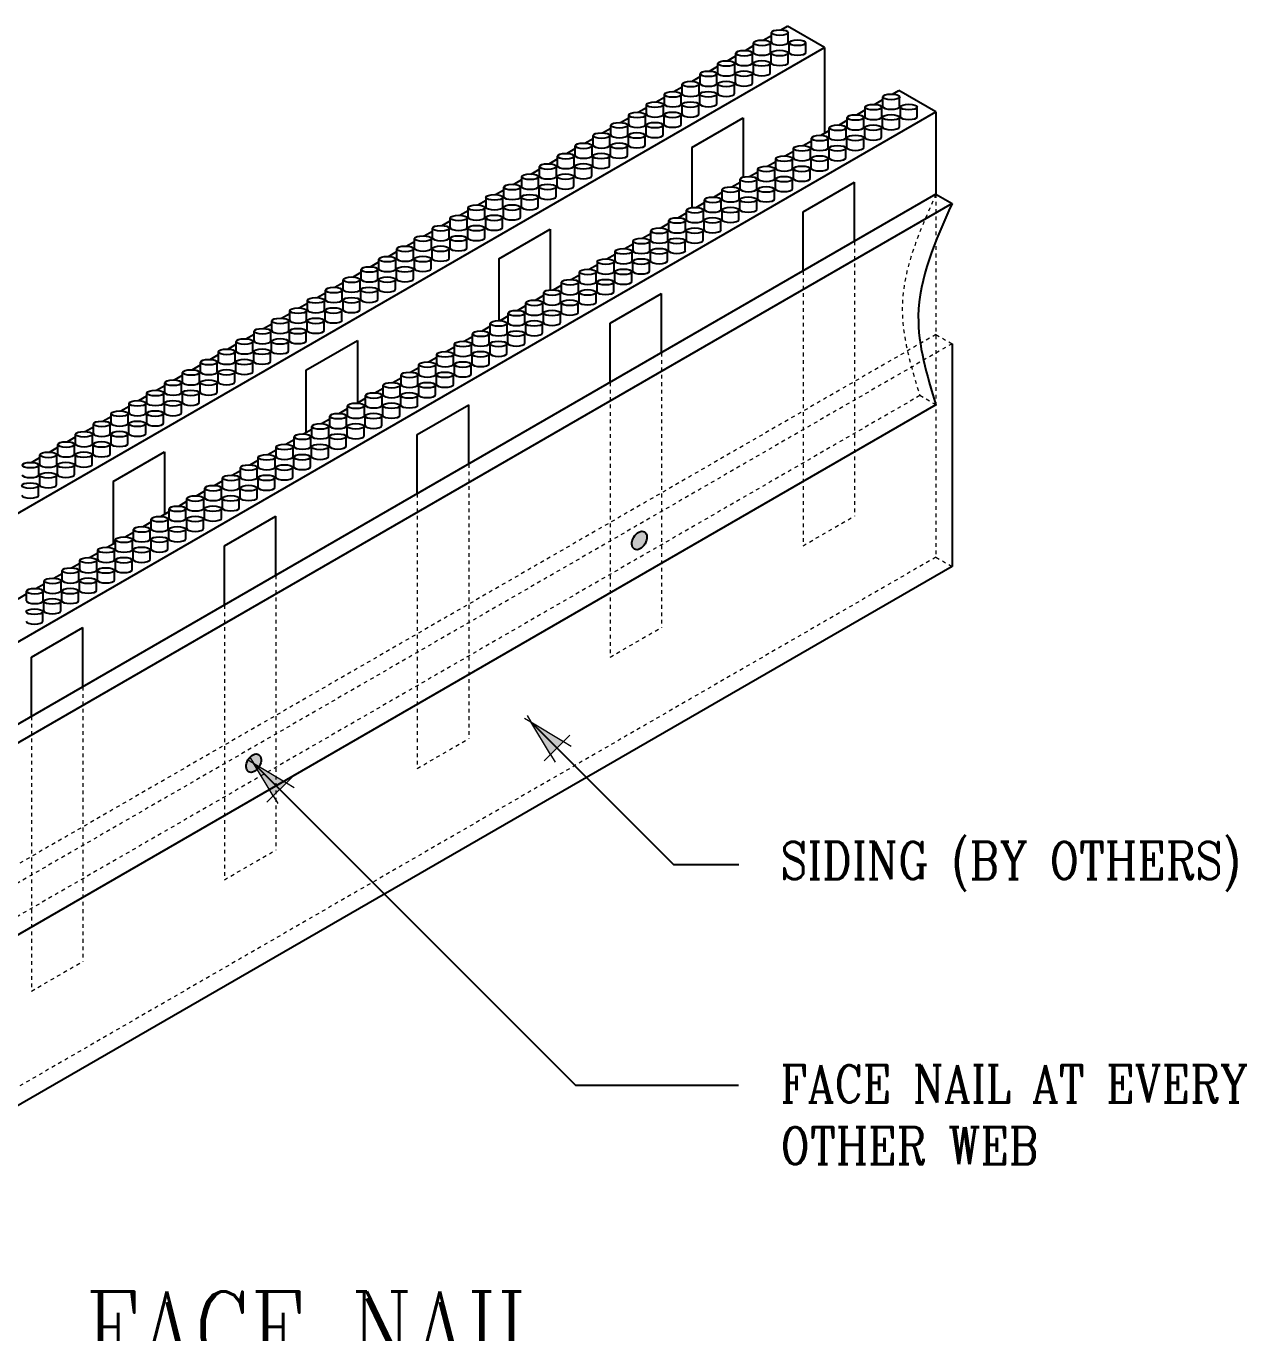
# Model space of a CAD drawing. Header units: inches. Extents: x 11.2 to 80.1, y 7.4 to 95.1.
# Drawn here: x 32.26 to 65.14, y 59.91 to 95.12 of the extents above; entities that cross this region are included whole.
import ezdxf

# ---------------------------------------------------------------- set-up
doc = ezdxf.new("R2010")
doc.units = ezdxf.units.IN
doc.header["$MEASUREMENT"] = 0
doc.linetypes.add('HIDDEN', pattern=[0.375, 0.25, -0.125])
doc.layers.add('A1 fine', color=251, linetype='Continuous', lineweight=5)
doc.layers.add('DIM', color=3, linetype='Continuous', lineweight=13)
doc.layers.add('WALL HATCH', color=253, linetype='Continuous')
doc.styles.add('ARCTEXT', font='arctext.shx', dxfattribs={"width": 0.85})
doc.styles.add('RomanC', font='romanc.shx', dxfattribs={"width": 0.85, "height": 5})
doc.dimstyles.new('ARCTEXT1-4', dxfattribs={"dimtxt": 4, "dimasz": 2, "dimexe": 2, "dimexo": 2, "dimgap": 2, "dimtad": 1, "dimdec": 4, "dimzin": 3, "dimdsep": 46, "dimlunit": 4, "dimtxsty": 'ARCTEXT', "dimblk": 'ARCHTICK', "dimcen": 2, "dimaunit": 1, "dimadec": 0, "dimazin": 0, "dimtfac": 1, "dimtdec": 4, "dimtmove": 2, "dimatfit": 3, "dimldrblk": 'arrow', "dimfxl": 1, "dimtolj": 1, "dimtzin": 0, "dimarcsym": 0})

# ---------------------------------------------------------------- blocks, each defined once
blk = doc.blocks.new('_ArchTick')
at = {"color": 0, "linetype": 'ByBlock', "const_width": 0.15}
blk.add_lwpolyline([(-0.5, -0.5), (0.5, 0.5)], dxfattribs=at)
blk = doc.blocks.new('arrow')
at = {"layer": 'DIM'}
blk.add_hatch(color=253, dxfattribs=at).paths.add_polyline_path([(-2, 0.5), (-2, -0.5), (0, 0)])
at = {"layer": 'DIM', "lineweight": 9}
for points in [[(-2, 0.983), (-2, 0.5), (-2.469, 0.617)], [(0.374, 0.094), (0, 0)], [(0.374, -0.094), (0, 0)], [(-2, -0.983), (-2, -0.5), (-2.469, -0.617)]]:
    blk.add_lwpolyline(points, dxfattribs=at)
at = {"layer": 'DIM', "lineweight": 15}
blk.add_lwpolyline([(0, 0), (-2, -0.5), (-2, 0.5), (0, 0)], dxfattribs=at)

msp = doc.modelspace()

# ---------------------------------------------------------------- hatches: boundary and pattern name
at = {"layer": 'WALL HATCH', "ltscale": 0.15}
h = msp.add_hatch(color=256, dxfattribs=at)
edge = h.paths.add_edge_path()
edge.add_ellipse((48.78, 81.257), major_axis=(0.134, 0.233), ratio=0.652763, start_angle=0, end_angle=360)
h = msp.add_hatch(color=256, dxfattribs=at)
edge = h.paths.add_edge_path()
edge.add_ellipse((38.388, 75.257), major_axis=(0.134, 0.233), ratio=0.652763, start_angle=0, end_angle=360)

# ---------------------------------------------------------------- linework, layer by layer
at = {"ltscale": 0.15}
for p, q in [((52.595, 95.017), (52.769, 95.117)), ((53.769, 94.54), (52.769, 95.117)), ((52.115, 94.739), (52.338, 94.868)), ((52.338, 94.683), (52.338, 94.942)), ((52.791, 94.683), (52.791, 94.942)), ((12.2, 70.54), (53.769, 94.54)), ((51.377, 94.128), (51.377, 94.387)), ((51.634, 94.462), (51.858, 94.591)), ((51.83, 94.128), (51.83, 94.387)), ((51.858, 94.406), (51.858, 94.665)), ((52.311, 94.406), (52.311, 94.665)), ((52.332, 94.132), (52.332, 94.391)), ((52.785, 94.132), (52.785, 94.391)), ((52.813, 94.409), (52.813, 94.668)), ((53.266, 94.409), (53.266, 94.668)), ((53.769, 94.54), (53.769, 92.23)), ((50.673, 93.907), (50.896, 94.036)), ((50.896, 93.851), (50.896, 94.11)), ((51.153, 94.184), (51.377, 94.313)), ((51.349, 93.851), (51.349, 94.11)), ((51.851, 93.854), (51.851, 94.113)), ((52.304, 93.854), (52.304, 94.113)), ((50.192, 93.629), (50.416, 93.758)), ((50.416, 93.573), (50.416, 93.832)), ((50.869, 93.573), (50.869, 93.832)), ((51.371, 93.577), (51.371, 93.836)), ((51.824, 93.577), (51.824, 93.836)), ((49.711, 93.352), (49.935, 93.481)), ((49.935, 93.296), (49.935, 93.555)), ((50.388, 93.296), (50.388, 93.555)), ((50.89, 93.299), (50.89, 93.558)), ((51.343, 93.299), (51.343, 93.558)), ((55.595, 93.285), (55.769, 93.385)), ((56.769, 92.808), (55.769, 93.385)), ((48.974, 92.741), (48.974, 93)), ((49.231, 93.074), (49.454, 93.203)), ((49.427, 92.741), (49.427, 93)), ((49.454, 93.018), (49.454, 93.277)), ((49.907, 93.018), (49.907, 93.277)), ((49.929, 92.744), (49.929, 93.003)), ((50.382, 92.744), (50.382, 93.003)), ((50.409, 93.022), (50.409, 93.281)), ((50.862, 93.022), (50.862, 93.281)), ((55.115, 93.007), (55.338, 93.136)), ((55.338, 92.951), (55.338, 93.21)), ((55.791, 92.951), (55.791, 93.21)), ((15.2, 68.808), (56.769, 92.808)), ((48.269, 92.519), (48.493, 92.648)), ((48.493, 92.463), (48.493, 92.722)), ((48.75, 92.797), (48.974, 92.926)), ((48.946, 92.463), (48.946, 92.722)), ((49.448, 92.467), (49.448, 92.726)), ((49.901, 92.467), (49.901, 92.726)), ((50.189, 91.848), (51.575, 92.648)), ((51.575, 92.648), (51.575, 91.048)), ((54.377, 92.396), (54.377, 92.655)), ((54.634, 92.73), (54.858, 92.859)), ((54.83, 92.396), (54.83, 92.655)), ((54.858, 92.674), (54.858, 92.933)), ((55.311, 92.674), (55.311, 92.933)), ((55.332, 92.4), (55.332, 92.659)), ((55.785, 92.4), (55.785, 92.659)), ((55.813, 92.677), (55.813, 92.936)), ((56.266, 92.677), (56.266, 92.936)), ((56.769, 92.808), (56.769, 90.586)), ((47.789, 92.242), (48.012, 92.371)), ((48.012, 92.186), (48.012, 92.445)), ((48.465, 92.186), (48.465, 92.445)), ((48.967, 92.189), (48.967, 92.448)), ((49.42, 92.189), (49.42, 92.448)), ((53.673, 92.175), (53.896, 92.304)), ((53.896, 92.119), (53.896, 92.378)), ((54.153, 92.452), (54.377, 92.581)), ((54.349, 92.119), (54.349, 92.378)), ((54.851, 92.122), (54.851, 92.381)), ((55.304, 92.122), (55.304, 92.381)), ((47.308, 91.964), (47.532, 92.093)), ((47.532, 91.908), (47.532, 92.167)), ((47.985, 91.908), (47.985, 92.167)), ((48.487, 91.912), (48.487, 92.171)), ((48.94, 91.912), (48.94, 92.171)), ((53.192, 91.897), (53.416, 92.026)), ((53.416, 91.841), (53.416, 92.1)), ((53.869, 91.841), (53.869, 92.1)), ((54.371, 91.845), (54.371, 92.104)), ((54.824, 91.845), (54.824, 92.104)), ((46.57, 91.353), (46.57, 91.612)), ((46.827, 91.687), (47.051, 91.816)), ((47.023, 91.353), (47.023, 91.612)), ((47.051, 91.631), (47.051, 91.89)), ((47.504, 91.631), (47.504, 91.89)), ((47.525, 91.357), (47.525, 91.616)), ((47.978, 91.357), (47.978, 91.616)), ((48.006, 91.634), (48.006, 91.893)), ((48.459, 91.634), (48.459, 91.893)), ((50.189, 91.848), (50.189, 90.227)), ((52.711, 91.62), (52.935, 91.749)), ((52.935, 91.564), (52.935, 91.823)), ((53.388, 91.564), (53.388, 91.823)), ((53.89, 91.567), (53.89, 91.826)), ((54.343, 91.567), (54.343, 91.826)), ((45.866, 91.132), (46.09, 91.261)), ((46.09, 91.076), (46.09, 91.334)), ((46.347, 91.409), (46.57, 91.538)), ((46.543, 91.076), (46.543, 91.334)), ((47.045, 91.079), (47.045, 91.338)), ((47.498, 91.079), (47.498, 91.338)), ((51.974, 91.009), (51.974, 91.267)), ((52.231, 91.342), (52.454, 91.471)), ((52.427, 91.009), (52.427, 91.267)), ((52.454, 91.286), (52.454, 91.545)), ((52.907, 91.286), (52.907, 91.545)), ((52.929, 91.012), (52.929, 91.271)), ((53.382, 91.012), (53.382, 91.271)), ((53.409, 91.29), (53.409, 91.549)), ((53.862, 91.29), (53.862, 91.549)), ((45.385, 90.854), (45.609, 90.983)), ((45.609, 90.798), (45.609, 91.057)), ((46.062, 90.798), (46.062, 91.057)), ((46.564, 90.802), (46.564, 91.061)), ((47.017, 90.802), (47.017, 91.061)), ((51.269, 90.787), (51.493, 90.916)), ((51.493, 90.731), (51.493, 90.99)), ((51.75, 91.065), (51.974, 91.194)), ((51.946, 90.731), (51.946, 90.99)), ((52.448, 90.735), (52.448, 90.994)), ((52.901, 90.735), (52.901, 90.994)), ((53.189, 90.116), (54.575, 90.916)), ((54.575, 89.319), (54.575, 90.916)), ((56.769, 90.586), (26.776, 73.269)), ((44.648, 90.243), (44.648, 90.502)), ((44.905, 90.577), (45.128, 90.706)), ((45.101, 90.243), (45.101, 90.502)), ((45.128, 90.521), (45.128, 90.779)), ((45.581, 90.521), (45.581, 90.779)), ((45.603, 90.247), (45.603, 90.506)), ((46.056, 90.247), (46.056, 90.506)), ((46.083, 90.524), (46.083, 90.783)), ((46.536, 90.524), (46.536, 90.783)), ((50.789, 90.51), (51.012, 90.639)), ((51.012, 90.454), (51.012, 90.712)), ((51.465, 90.454), (51.465, 90.712)), ((51.967, 90.457), (51.967, 90.716)), ((52.42, 90.457), (52.42, 90.716)), ((56.769, 90.586), (57.202, 90.336)), ((57.202, 90.336), (27.209, 73.019)), ((43.943, 90.022), (44.167, 90.151)), ((44.167, 89.966), (44.167, 90.224)), ((44.424, 90.299), (44.648, 90.428)), ((44.62, 89.966), (44.62, 90.224)), ((45.122, 89.969), (45.122, 90.228)), ((45.575, 89.969), (45.575, 90.228)), ((50.051, 89.899), (50.051, 90.157)), ((50.308, 90.232), (50.532, 90.361)), ((50.504, 89.899), (50.504, 90.157)), ((50.532, 90.176), (50.532, 90.435)), ((50.985, 90.176), (50.985, 90.435)), ((51.006, 89.902), (51.006, 90.161)), ((51.459, 89.902), (51.459, 90.161)), ((51.487, 90.18), (51.487, 90.439)), ((51.94, 90.18), (51.94, 90.439)), ((43.463, 89.744), (43.686, 89.873)), ((43.686, 89.688), (43.686, 89.947)), ((44.139, 89.688), (44.139, 89.947)), ((44.641, 89.692), (44.641, 89.95)), ((45.094, 89.692), (45.094, 89.95)), ((49.347, 89.677), (49.57, 89.806)), ((49.57, 89.621), (49.57, 89.88)), ((49.827, 89.955), (50.051, 90.084)), ((50.023, 89.621), (50.023, 89.88)), ((50.525, 89.625), (50.525, 89.884)), ((50.978, 89.625), (50.978, 89.884)), ((53.189, 88.519), (53.189, 90.116)), ((42.982, 89.467), (43.206, 89.596)), ((43.206, 89.411), (43.206, 89.669)), ((43.659, 89.411), (43.659, 89.669)), ((44.161, 89.414), (44.161, 89.673)), ((44.614, 89.414), (44.614, 89.673)), ((44.993, 88.848), (46.379, 89.648)), ((46.379, 89.648), (46.379, 88.011)), ((48.866, 89.4), (49.09, 89.529)), ((49.09, 89.344), (49.09, 89.602)), ((49.543, 89.344), (49.543, 89.602)), ((50.045, 89.347), (50.045, 89.606)), ((50.498, 89.347), (50.498, 89.606)), ((42.244, 88.856), (42.244, 89.114)), ((42.501, 89.189), (42.725, 89.318)), ((42.697, 88.856), (42.697, 89.114)), ((42.725, 89.133), (42.725, 89.392)), ((43.178, 89.133), (43.178, 89.392)), ((43.199, 88.859), (43.199, 89.118)), ((43.652, 88.859), (43.652, 89.118)), ((43.68, 89.137), (43.68, 89.395)), ((44.133, 89.137), (44.133, 89.395)), ((48.385, 89.122), (48.609, 89.251)), ((48.609, 89.066), (48.609, 89.325)), ((49.062, 89.066), (49.062, 89.325)), ((49.564, 89.07), (49.564, 89.328)), ((50.017, 89.07), (50.017, 89.328)), ((41.54, 88.634), (41.764, 88.763)), ((41.764, 88.578), (41.764, 88.837)), ((42.021, 88.912), (42.244, 89.041)), ((42.217, 88.578), (42.217, 88.837)), ((42.719, 88.582), (42.719, 88.84)), ((43.172, 88.582), (43.172, 88.84)), ((44.993, 88.848), (44.993, 87.18)), ((47.648, 88.511), (47.648, 88.77)), ((47.905, 88.845), (48.128, 88.974)), ((48.101, 88.511), (48.101, 88.77)), ((48.128, 88.789), (48.128, 89.047)), ((48.581, 88.789), (48.581, 89.047)), ((48.603, 88.515), (48.603, 88.773)), ((49.056, 88.515), (49.056, 88.773)), ((49.083, 88.792), (49.083, 89.051)), ((49.536, 88.792), (49.536, 89.051)), ((41.059, 88.357), (41.283, 88.486)), ((41.283, 88.3), (41.283, 88.559)), ((41.736, 88.3), (41.736, 88.559)), ((42.238, 88.304), (42.238, 88.563)), ((42.691, 88.304), (42.691, 88.563)), ((46.943, 88.29), (47.167, 88.419)), ((47.167, 88.233), (47.167, 88.492)), ((47.424, 88.567), (47.648, 88.696)), ((47.62, 88.233), (47.62, 88.492)), ((48.122, 88.237), (48.122, 88.496)), ((48.575, 88.237), (48.575, 88.496)), ((40.579, 88.079), (40.802, 88.208)), ((40.802, 88.023), (40.802, 88.282)), ((41.255, 88.023), (41.255, 88.282)), ((41.757, 88.027), (41.757, 88.285)), ((42.21, 88.027), (42.21, 88.285)), ((46.463, 88.012), (46.686, 88.141)), ((46.686, 87.956), (46.686, 88.215)), ((47.139, 87.956), (47.139, 88.215)), ((47.641, 87.96), (47.641, 88.218)), ((48.094, 87.96), (48.094, 88.218)), ((39.841, 87.468), (39.841, 87.727)), ((40.098, 87.802), (40.322, 87.931)), ((40.294, 87.468), (40.294, 87.727)), ((40.322, 87.745), (40.322, 88.004)), ((40.775, 87.745), (40.775, 88.004)), ((40.796, 87.472), (40.796, 87.73)), ((41.249, 87.472), (41.249, 87.73)), ((41.277, 87.749), (41.277, 88.008)), ((41.73, 87.749), (41.73, 88.008)), ((45.982, 87.735), (46.206, 87.864)), ((46.206, 87.678), (46.206, 87.937)), ((46.659, 87.678), (46.659, 87.937)), ((47.161, 87.682), (47.161, 87.941)), ((47.614, 87.682), (47.614, 87.941)), ((47.993, 87.116), (49.379, 87.916)), ((49.379, 86.319), (49.379, 87.916)), ((39.137, 87.247), (39.36, 87.376)), ((39.36, 87.19), (39.36, 87.449)), ((39.617, 87.524), (39.841, 87.653)), ((39.813, 87.19), (39.813, 87.449)), ((40.315, 87.194), (40.315, 87.453)), ((40.768, 87.194), (40.768, 87.453)), ((45.244, 87.123), (45.244, 87.382)), ((45.501, 87.457), (45.725, 87.586)), ((45.697, 87.123), (45.697, 87.382)), ((45.725, 87.401), (45.725, 87.66)), ((46.178, 87.401), (46.178, 87.66)), ((46.199, 87.127), (46.199, 87.386)), ((46.652, 87.127), (46.652, 87.386)), ((46.68, 87.405), (46.68, 87.663)), ((47.133, 87.405), (47.133, 87.663)), ((38.656, 86.969), (38.88, 87.098)), ((38.88, 86.913), (38.88, 87.172)), ((39.333, 86.913), (39.333, 87.172)), ((39.835, 86.916), (39.835, 87.175)), ((40.288, 86.916), (40.288, 87.175)), ((44.54, 86.902), (44.764, 87.031)), ((44.764, 86.846), (44.764, 87.105)), ((45.021, 87.18), (45.244, 87.309)), ((45.217, 86.846), (45.217, 87.105)), ((45.719, 86.85), (45.719, 87.108)), ((46.172, 86.85), (46.172, 87.108)), ((47.993, 85.519), (47.993, 87.116)), ((38.176, 86.692), (38.399, 86.821)), ((38.399, 86.635), (38.399, 86.894)), ((38.852, 86.635), (38.852, 86.894)), ((39.354, 86.639), (39.354, 86.898)), ((39.797, 85.848), (41.183, 86.648)), ((39.807, 86.639), (39.807, 86.898)), ((41.183, 86.648), (41.183, 84.964)), ((44.059, 86.625), (44.283, 86.754)), ((44.283, 86.568), (44.283, 86.827)), ((44.736, 86.568), (44.736, 86.827)), ((45.238, 86.572), (45.238, 86.831)), ((45.691, 86.572), (45.691, 86.831)), ((37.438, 86.08), (37.438, 86.339)), ((37.695, 86.414), (37.918, 86.543)), ((37.891, 86.08), (37.891, 86.339)), ((37.918, 86.358), (37.918, 86.617)), ((38.371, 86.358), (38.371, 86.617)), ((38.393, 86.084), (38.393, 86.343)), ((38.846, 86.084), (38.846, 86.343)), ((38.873, 86.361), (38.873, 86.62)), ((39.327, 86.361), (39.327, 86.62)), ((43.322, 86.013), (43.322, 86.272)), ((43.579, 86.347), (43.802, 86.476)), ((43.775, 86.013), (43.775, 86.272)), ((43.802, 86.291), (43.802, 86.55)), ((44.255, 86.291), (44.255, 86.55)), ((44.277, 86.017), (44.277, 86.276)), ((44.73, 86.017), (44.73, 86.276)), ((44.757, 86.294), (44.757, 86.553)), ((45.21, 86.294), (45.21, 86.553)), ((57.202, 86.558), (57.202, 80.558)), ((36.734, 85.859), (36.957, 85.988)), ((36.957, 85.803), (36.957, 86.062)), ((37.214, 86.137), (37.438, 86.266)), ((37.41, 85.803), (37.41, 86.062)), ((37.912, 85.806), (37.912, 86.065)), ((38.365, 85.806), (38.365, 86.065)), ((42.617, 85.792), (42.841, 85.921)), ((42.841, 85.736), (42.841, 85.995)), ((43.098, 86.07), (43.322, 86.199)), ((43.294, 85.736), (43.294, 85.995)), ((43.796, 85.739), (43.796, 85.998)), ((44.249, 85.739), (44.249, 85.998)), ((36.253, 85.582), (36.476, 85.711)), ((36.476, 85.525), (36.476, 85.784)), ((36.929, 85.525), (36.929, 85.784)), ((37.431, 85.529), (37.431, 85.788)), ((37.885, 85.529), (37.885, 85.788)), ((39.797, 85.848), (39.797, 84.164)), ((42.137, 85.515), (42.36, 85.644)), ((42.36, 85.458), (42.36, 85.717)), ((42.813, 85.458), (42.813, 85.717)), ((43.315, 85.462), (43.315, 85.721)), ((43.768, 85.462), (43.768, 85.721)), ((35.515, 84.97), (35.515, 85.229)), ((35.772, 85.304), (35.996, 85.433)), ((35.968, 84.97), (35.968, 85.229)), ((35.996, 85.248), (35.996, 85.507)), ((36.449, 85.248), (36.449, 85.507)), ((36.47, 84.974), (36.47, 85.233)), ((36.923, 84.974), (36.923, 85.233)), ((36.951, 85.251), (36.951, 85.51)), ((37.404, 85.251), (37.404, 85.51)), ((41.656, 85.237), (41.88, 85.366)), ((41.88, 85.181), (41.88, 85.44)), ((42.333, 85.181), (42.333, 85.44)), ((42.835, 85.184), (42.835, 85.443)), ((43.288, 85.184), (43.288, 85.443)), ((56.769, 84.911), (27.98, 68.29)), ((34.811, 84.749), (35.034, 84.878)), ((35.034, 84.693), (35.034, 84.952)), ((35.292, 85.027), (35.515, 85.156)), ((35.487, 84.693), (35.487, 84.952)), ((35.989, 84.696), (35.989, 84.955)), ((36.443, 84.696), (36.443, 84.955)), ((40.918, 84.626), (40.918, 84.885)), ((41.176, 84.96), (41.399, 85.089)), ((41.371, 84.626), (41.371, 84.885)), ((41.399, 84.903), (41.399, 85.162)), ((41.852, 84.903), (41.852, 85.162)), ((41.873, 84.629), (41.873, 84.888)), ((42.327, 84.629), (42.327, 84.888)), ((42.354, 84.907), (42.354, 85.166)), ((42.797, 84.116), (44.183, 84.916)), ((42.807, 84.907), (42.807, 85.166)), ((44.183, 83.319), (44.183, 84.916)), ((34.33, 84.472), (34.554, 84.601)), ((34.554, 84.415), (34.554, 84.674)), ((35.007, 84.415), (35.007, 84.674)), ((35.509, 84.419), (35.509, 84.678)), ((35.962, 84.419), (35.962, 84.678)), ((40.214, 84.405), (40.438, 84.534)), ((40.438, 84.348), (40.438, 84.607)), ((40.695, 84.682), (40.918, 84.811)), ((40.891, 84.348), (40.891, 84.607)), ((41.393, 84.352), (41.393, 84.611)), ((41.846, 84.352), (41.846, 84.611)), ((33.85, 84.194), (34.073, 84.323)), ((34.073, 84.138), (34.073, 84.397)), ((34.526, 84.138), (34.526, 84.397)), ((35.028, 84.141), (35.028, 84.4)), ((35.481, 84.141), (35.481, 84.4)), ((39.734, 84.127), (39.957, 84.256)), ((39.957, 84.071), (39.957, 84.33)), ((40.41, 84.071), (40.41, 84.33)), ((40.912, 84.074), (40.912, 84.333)), ((41.365, 84.074), (41.365, 84.333)), ((33.112, 83.583), (33.112, 83.842)), ((33.369, 83.916), (33.592, 84.046)), ((33.565, 83.583), (33.565, 83.842)), ((33.592, 83.86), (33.592, 84.119)), ((34.045, 83.86), (34.045, 84.119)), ((34.067, 83.586), (34.067, 83.845)), ((34.52, 83.586), (34.52, 83.845)), ((34.547, 83.864), (34.547, 84.123)), ((35.001, 83.864), (35.001, 84.123)), ((39.253, 83.85), (39.476, 83.979)), ((39.476, 83.793), (39.476, 84.052)), ((39.929, 83.793), (39.929, 84.052)), ((40.431, 83.797), (40.431, 84.056)), ((40.885, 83.797), (40.885, 84.056)), ((42.797, 82.519), (42.797, 84.116)), ((32.408, 83.361), (32.631, 83.49)), ((32.631, 83.305), (32.631, 83.564)), ((32.888, 83.639), (33.112, 83.768)), ((33.084, 83.305), (33.084, 83.564)), ((33.586, 83.309), (33.586, 83.568)), ((34.039, 83.309), (34.039, 83.568)), ((34.601, 82.848), (35.986, 83.648)), ((35.986, 83.648), (35.986, 81.964)), ((38.515, 83.238), (38.515, 83.497)), ((38.772, 83.572), (38.996, 83.701)), ((38.968, 83.238), (38.968, 83.497)), ((38.996, 83.516), (38.996, 83.775)), ((39.449, 83.516), (39.449, 83.775)), ((39.47, 83.242), (39.47, 83.501)), ((39.923, 83.242), (39.923, 83.501)), ((39.951, 83.519), (39.951, 83.778)), ((40.404, 83.519), (40.404, 83.778)), ((32.603, 83.028), (32.603, 83.287)), ((33.105, 83.031), (33.105, 83.29)), ((33.559, 83.031), (33.559, 83.29)), ((37.811, 83.017), (38.034, 83.146)), ((38.034, 82.961), (38.034, 83.22)), ((38.292, 83.294), (38.515, 83.424)), ((38.487, 82.961), (38.487, 83.22)), ((38.989, 82.964), (38.989, 83.223)), ((39.443, 82.964), (39.443, 83.223)), ((32.625, 82.754), (32.625, 83.013)), ((33.078, 82.754), (33.078, 83.013)), ((34.601, 82.848), (34.601, 81.164)), ((37.33, 82.739), (37.554, 82.868)), ((37.554, 82.683), (37.554, 82.942)), ((38.007, 82.683), (38.007, 82.942)), ((38.509, 82.687), (38.509, 82.946)), ((38.962, 82.687), (38.962, 82.946)), ((32.597, 82.476), (32.597, 82.735)), ((36.85, 82.462), (37.073, 82.591)), ((37.073, 82.406), (37.073, 82.665)), ((37.526, 82.406), (37.526, 82.665)), ((38.028, 82.409), (38.028, 82.668)), ((38.481, 82.409), (38.481, 82.668)), ((36.112, 81.851), (36.112, 82.11)), ((36.369, 82.184), (36.592, 82.313)), ((36.565, 81.851), (36.565, 82.11)), ((36.592, 82.128), (36.592, 82.387)), ((37.045, 82.128), (37.045, 82.387)), ((37.067, 81.854), (37.067, 82.113)), ((37.52, 81.854), (37.52, 82.113)), ((37.547, 82.132), (37.547, 82.391)), ((38.001, 82.132), (38.001, 82.391)), ((35.408, 81.629), (35.631, 81.758)), ((35.631, 81.573), (35.631, 81.832)), ((35.888, 81.907), (36.112, 82.036)), ((36.084, 81.573), (36.084, 81.832)), ((36.586, 81.577), (36.586, 81.836)), ((37.039, 81.577), (37.039, 81.836)), ((37.601, 81.116), (38.986, 81.916)), ((38.986, 80.319), (38.986, 81.916)), ((34.927, 81.352), (35.15, 81.481)), ((35.15, 81.296), (35.15, 81.555)), ((35.603, 81.296), (35.603, 81.555)), ((36.105, 81.299), (36.105, 81.558)), ((36.559, 81.299), (36.559, 81.558)), ((34.189, 80.741), (34.189, 81)), ((34.446, 81.074), (34.67, 81.203)), ((34.642, 80.741), (34.642, 81)), ((34.67, 81.018), (34.67, 81.277)), ((35.123, 81.018), (35.123, 81.277)), ((35.144, 80.744), (35.144, 81.003)), ((35.597, 80.744), (35.597, 81.003)), ((35.625, 81.022), (35.625, 81.281)), ((36.078, 81.022), (36.078, 81.281)), ((37.601, 79.519), (37.601, 81.116)), ((33.485, 80.519), (33.708, 80.648)), ((33.708, 80.463), (33.708, 80.722)), ((33.966, 80.797), (34.189, 80.926)), ((34.161, 80.463), (34.161, 80.722)), ((34.664, 80.467), (34.664, 80.726)), ((35.117, 80.467), (35.117, 80.726)), ((57.202, 80.558), (27.209, 63.241)), ((33.004, 80.242), (33.228, 80.371)), ((33.228, 80.186), (33.228, 80.445)), ((33.681, 80.186), (33.681, 80.445)), ((34.183, 80.189), (34.183, 80.448)), ((34.636, 80.189), (34.636, 80.448)), ((32.524, 79.964), (32.747, 80.093)), ((32.747, 79.908), (32.747, 80.167)), ((33.2, 79.908), (33.2, 80.167)), ((33.702, 79.912), (33.702, 80.171)), ((34.155, 79.912), (34.155, 80.171)), ((32.043, 79.687), (32.266, 79.816)), ((32.266, 79.631), (32.266, 79.89)), ((32.719, 79.631), (32.719, 79.89)), ((32.741, 79.357), (32.741, 79.616)), ((33.194, 79.357), (33.194, 79.616)), ((33.222, 79.634), (33.222, 79.893)), ((33.675, 79.634), (33.675, 79.893)), ((32.713, 79.079), (32.713, 79.338)), ((32.405, 78.116), (33.79, 78.916)), ((33.79, 77.319), (33.79, 78.916)), ((32.405, 76.519), (32.405, 78.116))]:
    msp.add_line(p, q, dxfattribs=at)
for centre in [(52.084, 94.665), (52.565, 94.942), (53.039, 94.668), (51.603, 94.387), (52.559, 94.391), (51.123, 94.11), (52.078, 94.113), (50.642, 93.832), (51.597, 93.836), (49.681, 93.277), (50.161, 93.555), (50.636, 93.281), (51.117, 93.558), (49.2, 93), (50.155, 93.003), (55.084, 92.933), (55.565, 93.21), (56.039, 92.936), (48.719, 92.722), (49.675, 92.726), (54.603, 92.655), (55.559, 92.659), (48.239, 92.445), (49.194, 92.448), (54.123, 92.378), (55.078, 92.381), (47.277, 91.89), (47.758, 92.167), (48.233, 91.893), (48.713, 92.171), (53.642, 92.1), (54.597, 92.104), (46.797, 91.612), (47.752, 91.616), (52.681, 91.545), (53.161, 91.823), (53.636, 91.549), (54.117, 91.826), (46.316, 91.334), (47.271, 91.338), (52.2, 91.267), (53.155, 91.271), (45.355, 90.779), (45.835, 91.057), (46.31, 90.783), (46.791, 91.061), (51.719, 90.99), (52.675, 90.994), (44.874, 90.502), (45.829, 90.506), (50.758, 90.435), (51.239, 90.712), (51.713, 90.439), (52.194, 90.716), (44.393, 90.224), (45.349, 90.228), (50.277, 90.157), (51.233, 90.161), (43.913, 89.947), (44.868, 89.95), (49.797, 89.88), (50.752, 89.884), (42.951, 89.392), (43.432, 89.669), (43.907, 89.395), (44.387, 89.673), (49.316, 89.602), (50.271, 89.606), (42.471, 89.114), (43.426, 89.118), (48.355, 89.047), (48.835, 89.325), (49.31, 89.051), (49.791, 89.328), (41.99, 88.837), (42.945, 88.84), (47.874, 88.77), (48.829, 88.773), (41.509, 88.559), (42.465, 88.563), (47.393, 88.492), (48.349, 88.496), (40.548, 88.004), (41.029, 88.282), (41.503, 88.008), (41.984, 88.285), (46.913, 88.215), (47.868, 88.218), (40.067, 87.727), (41.023, 87.73), (45.951, 87.66), (46.432, 87.937), (46.907, 87.663), (47.387, 87.941), (39.587, 87.449), (40.542, 87.453), (45.471, 87.382), (46.426, 87.386), (39.106, 87.172), (39.581, 86.898), (40.061, 87.175), (44.99, 87.105), (45.945, 87.108), (38.145, 86.617), (38.626, 86.894), (39.1, 86.62), (44.029, 86.55), (44.509, 86.827), (44.984, 86.553), (45.465, 86.831), (37.664, 86.339), (38.619, 86.343), (43.548, 86.272), (44.503, 86.276), (37.184, 86.062), (38.139, 86.065), (43.067, 85.995), (44.023, 85.998), (36.222, 85.507), (36.703, 85.784), (37.177, 85.51), (37.658, 85.788), (42.587, 85.717), (43.542, 85.721), (35.742, 85.229), (36.697, 85.233), (41.626, 85.162), (42.106, 85.44), (42.581, 85.166), (43.061, 85.443), (35.261, 84.952), (36.216, 84.955), (41.145, 84.885), (42.1, 84.888), (34.78, 84.674), (35.735, 84.678), (40.664, 84.607), (41.619, 84.611), (33.819, 84.119), (34.3, 84.397), (34.774, 84.123), (35.255, 84.4), (40.184, 84.33), (41.139, 84.333), (33.338, 83.842), (34.293, 83.845), (39.222, 83.775), (39.703, 84.052), (40.177, 83.778), (40.658, 84.056), (32.858, 83.564), (33.813, 83.568), (38.742, 83.497), (39.697, 83.501), (32.377, 83.287), (33.332, 83.29), (38.261, 83.22), (39.216, 83.223), (32.371, 82.735), (32.851, 83.013), (37.78, 82.942), (38.735, 82.946), (36.819, 82.387), (37.3, 82.665), (37.774, 82.391), (38.255, 82.668), (36.338, 82.11), (37.293, 82.113), (35.858, 81.832), (36.813, 81.836), (34.896, 81.277), (35.377, 81.555), (35.851, 81.281), (36.332, 81.558), (34.416, 81), (35.371, 81.003), (33.935, 80.722), (34.89, 80.726), (33.454, 80.445), (34.409, 80.448), (32.493, 79.89), (32.974, 80.167), (33.448, 79.893), (33.929, 80.171), (32.967, 79.616), (32.487, 79.338)]:
    msp.add_ellipse(centre, major_axis=(0.227, 0), ratio=0.333333, dxfattribs=at)
for centre in [(52.084, 94.406), (52.565, 94.683), (53.039, 94.409), (51.603, 94.128), (52.559, 94.132), (51.123, 93.851), (52.078, 93.854), (50.642, 93.573), (51.597, 93.577), (49.681, 93.018), (50.161, 93.296), (50.636, 93.022), (51.117, 93.299), (49.2, 92.741), (50.155, 92.744), (55.084, 92.674), (55.565, 92.951), (56.039, 92.677), (48.719, 92.463), (49.675, 92.467), (54.603, 92.396), (55.559, 92.4), (47.758, 91.908), (48.239, 92.186), (48.713, 91.912), (49.194, 92.189), (54.123, 92.119), (55.078, 92.122), (47.277, 91.631), (48.233, 91.634), (53.161, 91.564), (53.642, 91.841), (54.117, 91.567), (54.597, 91.845), (46.797, 91.353), (47.752, 91.357), (52.681, 91.286), (53.636, 91.29), (46.316, 91.076), (47.271, 91.079), (52.2, 91.009), (53.155, 91.012), (45.355, 90.521), (45.835, 90.798), (46.31, 90.524), (46.791, 90.802), (51.719, 90.731), (52.675, 90.735), (44.874, 90.243), (45.829, 90.247), (50.758, 90.176), (51.239, 90.454), (51.713, 90.18), (52.194, 90.457), (44.393, 89.966), (45.349, 89.969), (50.277, 89.899), (51.233, 89.902), (43.913, 89.688), (44.868, 89.692), (49.797, 89.621), (50.752, 89.625), (42.951, 89.133), (43.432, 89.411), (43.907, 89.137), (44.387, 89.414), (49.316, 89.344), (50.271, 89.347), (42.471, 88.856), (43.426, 88.859), (48.355, 88.789), (48.835, 89.066), (49.31, 88.792), (49.791, 89.07), (41.99, 88.578), (42.945, 88.582), (47.874, 88.511), (48.829, 88.515), (41.509, 88.3), (42.465, 88.304), (47.393, 88.233), (48.349, 88.237), (40.548, 87.745), (41.029, 88.023), (41.503, 87.749), (41.984, 88.027), (46.432, 87.678), (46.913, 87.956), (47.387, 87.682), (47.868, 87.96), (40.067, 87.468), (41.023, 87.472), (45.951, 87.401), (46.907, 87.405), (39.587, 87.19), (40.542, 87.194), (45.471, 87.123), (46.426, 87.127), (38.626, 86.635), (39.106, 86.913), (39.581, 86.639), (40.061, 86.916), (44.99, 86.846), (45.945, 86.85), (38.145, 86.358), (39.1, 86.361), (44.029, 86.291), (44.509, 86.568), (44.984, 86.294), (45.465, 86.572), (37.664, 86.08), (38.619, 86.084), (43.548, 86.013), (44.503, 86.017), (37.184, 85.803), (38.139, 85.806), (43.067, 85.736), (44.023, 85.739), (36.222, 85.248), (36.703, 85.525), (37.177, 85.251), (37.658, 85.529), (42.587, 85.458), (43.542, 85.462), (35.742, 84.97), (36.697, 84.974), (41.626, 84.903), (42.106, 85.181), (42.581, 84.907), (43.061, 85.184), (35.261, 84.693), (36.216, 84.696), (41.145, 84.626), (42.1, 84.629), (34.78, 84.415), (35.735, 84.419), (40.664, 84.348), (41.619, 84.352), (33.819, 83.86), (34.3, 84.138), (34.774, 83.864), (35.255, 84.141), (40.184, 84.071), (41.139, 84.074), (33.338, 83.583), (34.293, 83.586), (39.222, 83.516), (39.703, 83.793), (40.177, 83.519), (40.658, 83.797), (32.858, 83.305), (33.813, 83.309), (38.742, 83.238), (39.697, 83.242), (32.377, 83.028), (32.851, 82.754), (33.332, 83.031), (38.261, 82.961), (39.216, 82.964), (32.371, 82.476), (37.3, 82.406), (37.78, 82.683), (38.255, 82.409), (38.735, 82.687), (36.819, 82.128), (37.774, 82.132), (36.338, 81.851), (37.293, 81.854), (35.858, 81.573), (36.813, 81.577), (34.896, 81.018), (35.377, 81.296), (35.851, 81.022), (36.332, 81.299), (34.416, 80.741), (35.371, 80.744), (33.935, 80.463), (34.89, 80.467), (33.454, 80.186), (34.409, 80.189), (32.493, 79.631), (32.974, 79.908), (33.448, 79.634), (33.929, 79.912), (32.967, 79.357), (32.487, 79.079)]:
    msp.add_ellipse(centre, major_axis=(0.227, 0), ratio=0.333333, start_param=3.141593, end_param=6.283185, dxfattribs=at)
msp.add_open_spline([(57.202, 90.336), (56.756, 89.333), (55.966, 87.556), (56.525, 85.714), (56.769, 84.911)], degree=3, knots=[0, 0, 0, 0, 3.162336, 5.604342, 5.604342, 5.604342, 5.604342], dxfattribs=at)
at = {"layer": 'A1 fine', "linetype": 'HIDDEN', "ltscale": 0.15}
for p, q in [((56.769, 90.586), (56.769, 80.808)), ((54.575, 89.319), (54.575, 81.916)), ((53.189, 88.519), (53.189, 81.116)), ((56.769, 86.808), (25.532, 68.773)), ((56.769, 86.808), (57.202, 86.558)), ((57.202, 86.558), (27.108, 69.183)), ((49.379, 86.319), (49.379, 78.916)), ((47.993, 85.519), (47.993, 78.116)), ((56.336, 85.161), (27.547, 68.54)), ((56.769, 84.911), (56.336, 85.161)), ((44.183, 83.319), (44.183, 75.916)), ((42.797, 82.519), (42.797, 75.116)), ((53.189, 81.116), (54.575, 81.916)), ((56.769, 80.808), (26.776, 63.491)), ((56.769, 80.808), (57.202, 80.558)), ((38.986, 80.319), (38.986, 72.916)), ((37.601, 79.519), (37.601, 72.116)), ((47.993, 78.116), (49.379, 78.916)), ((33.79, 77.319), (33.79, 69.916)), ((32.405, 76.519), (32.405, 69.116)), ((42.797, 75.116), (44.183, 75.916)), ((37.601, 72.116), (38.986, 72.916)), ((32.405, 69.116), (33.79, 69.916))]:
    msp.add_line(p, q, dxfattribs=at)
msp.add_open_spline([(56.769, 90.586), (56.323, 89.583), (55.533, 87.806), (56.092, 85.964), (56.336, 85.161)], degree=3, knots=[0, 0, 0, 0, 3.162336, 5.604342, 5.604342, 5.604342, 5.604342], dxfattribs=at)
at = {"layer": 'WALL HATCH', "ltscale": 0.15}
for centre in [(48.78, 81.257), (38.388, 75.257)]:
    msp.add_ellipse(centre, major_axis=(0.134, 0.233), ratio=0.652763, dxfattribs=at)

# ---------------------------------------------------------------- texts
at = {"layer": 'DIM', "color": 3, "char_height": 1, "width": 17.87978, "attachment_point": 1, "style": 'RomanC'}
for s, insert in [('SIDING (BY OTHERS)', (52.576, 73.135)), ('FACE NAIL AT EVERY OTHER WEB', (52.576, 67.115))]:
    msp.add_mtext(s, dxfattribs=dict(at, insert=insert))
at = {"layer": 'DIM', "insert": (40.054, 61.019), "char_height": 2, "width": 90.08, "attachment_point": 2, "style": 'RomanC'}
msp.add_mtext('{\\LFACE NAIL}', dxfattribs=at)

# ---------------------------------------------------------------- leaders
at = {"layer": 'DIM'}
for points in [[(45.852, 76.373), (49.696, 72.529), (51.463, 72.529)], [(38.388, 75.257), (47.061, 66.583), (51.452, 66.583)]]:
    msp.add_leader(points, dimstyle='ARCTEXT1-4', override={"dimasz": 0.5, "dimtad": 0}, dxfattribs=at)

doc.saveas('drawing.dxf')
